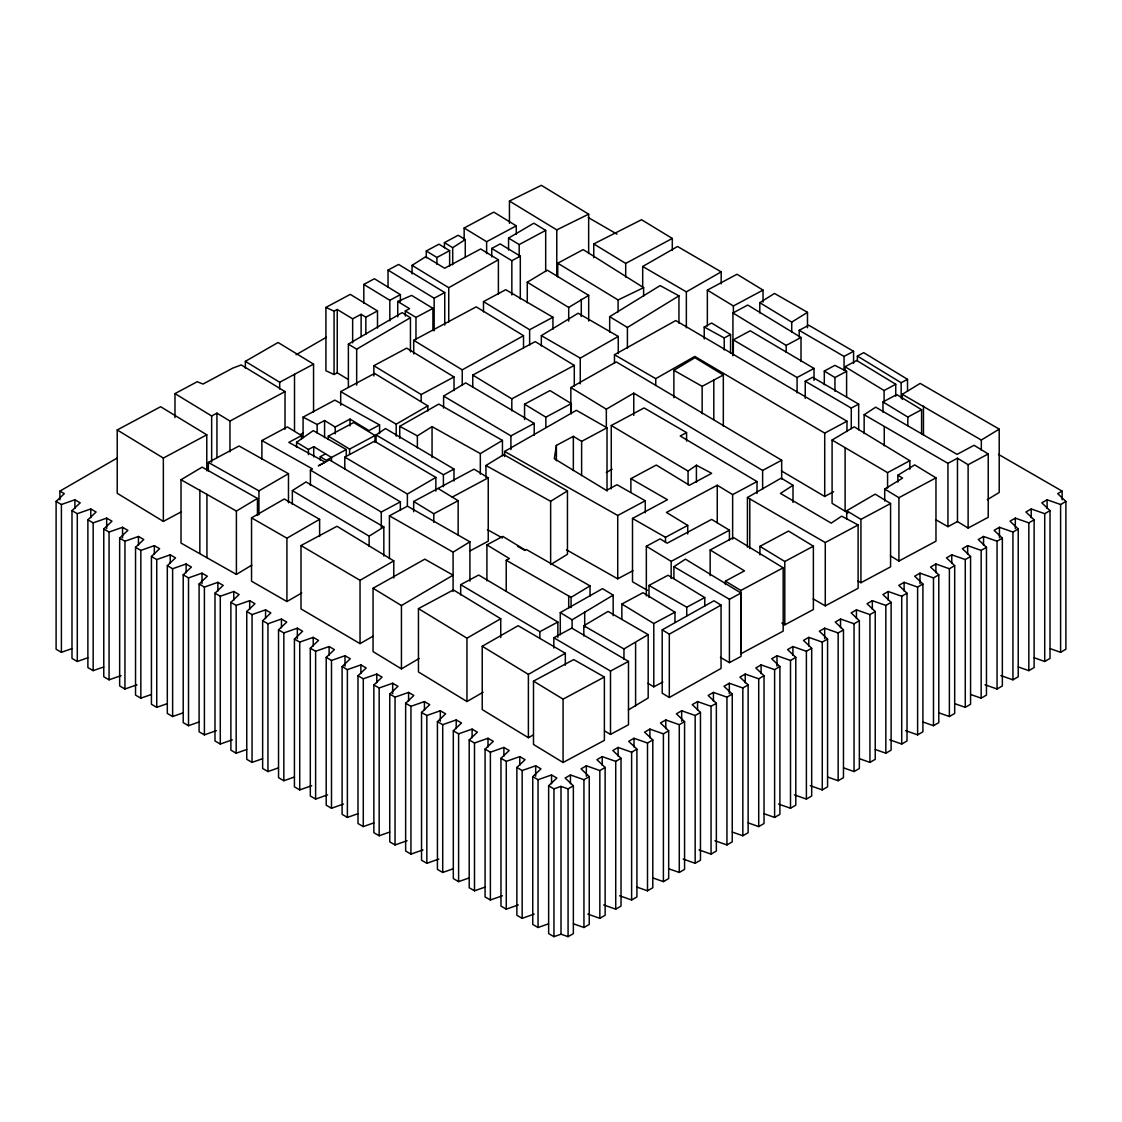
<?xml version="1.0" encoding="UTF-8"?>
<svg xmlns="http://www.w3.org/2000/svg" width="1122" height="1122" viewBox="0 0 1122 1122"><rect width="100%" height="100%" fill="white"/><g stroke="black" fill="none" stroke-linecap="round" stroke-linejoin="round"><path stroke-width="1.5" d="M581.617 475.616L581.617 441.381L573.342 436.332L556.386 445.392L554.324 458.688L606.399 490.398L616.988 484.746L645.262 500.763L645.262 512.74M71.906 648.614L61.401 652.303L56.1 649.245L56.1 501.45L64.305 493.666L59.901 491.113L59.901 499.809M87.782 657.787L77.292 661.475L71.99 658.418L71.99 510.622L80.195 502.838L74.894 499.781L61.401 504.507L56.1 501.45M103.673 666.973L93.168 670.647L87.881 667.59L87.881 519.809L96.085 512.011L90.784 508.953L77.292 513.694L71.99 510.622M121.064 675.612L109.058 679.82L103.771 676.762L103.771 528.981L111.976 521.183L106.674 518.126L93.168 522.866L87.881 519.809M136.954 684.785L124.949 688.992L119.661 685.935L119.661 538.153L127.866 530.355L122.564 527.298L109.058 532.038L103.771 528.981M151.344 694.49L140.839 698.165L135.538 695.107L135.538 547.326L143.756 539.528L138.455 536.47L124.949 541.211L119.661 538.153M167.234 703.662L156.729 707.337L151.428 704.279L151.428 556.498L159.633 548.7L154.345 545.643L140.839 550.383L135.538 547.326M183.124 712.835L172.62 716.523L167.318 713.452L167.318 565.67L175.523 557.872L170.235 554.815L156.729 559.555L151.428 556.498M199.001 722.007L188.51 725.696L183.209 722.638L183.209 574.843L191.413 567.045L186.126 563.987L172.62 568.728L167.318 565.67M216.392 730.646L204.4 734.868L199.099 731.81L199.099 584.015L207.304 576.217L202.002 573.16L188.51 577.9L183.209 574.843M232.282 739.819L220.277 744.04L214.989 740.983L214.989 593.187L223.194 585.389L217.892 582.332L204.4 587.072L199.099 584.015M246.672 749.524L236.167 753.213L230.88 750.155L230.88 602.36L239.084 594.562L233.783 591.504L220.277 596.245L214.989 593.187M262.562 758.696L252.057 762.385L246.756 759.328L246.756 611.532L254.975 603.734L249.673 600.677L236.167 605.417L230.88 602.36M278.452 767.869L267.948 771.557L262.646 768.5L262.646 620.704L270.851 612.907L265.563 609.849L252.057 614.59L246.756 611.532M294.343 777.041L283.838 780.73L278.536 777.672L278.536 629.877L286.741 622.079L281.454 619.021L267.948 623.762L262.646 620.704M311.72 785.695L299.728 789.902L294.427 786.845L294.427 639.049L302.631 631.251L297.344 628.194L283.838 632.934L278.536 629.877M327.61 794.867L315.619 799.074L310.317 796.017L310.317 648.221L318.522 640.424L313.22 637.366L299.728 642.107L294.427 639.049M343.5 804.039L331.495 808.247L326.207 805.189L326.207 657.394L334.412 649.61L329.111 646.538L315.619 651.279L310.317 648.221M357.89 813.731L347.385 817.419L342.098 814.362L342.098 666.566L350.302 658.782L345.001 655.725L331.495 660.451L326.207 657.394M373.78 822.903L363.276 826.591L357.988 823.534L357.988 675.739L366.193 667.955L360.891 664.897L347.385 669.624L342.098 666.566M389.671 832.075L379.166 835.764L373.864 832.706L373.864 684.925L382.083 677.127L376.782 674.07L363.276 678.796L357.988 675.739M407.062 840.729L395.056 844.936L389.755 841.879L389.755 694.097L397.959 686.299L392.672 683.242L379.166 687.982L373.864 684.925M422.952 849.901L410.947 854.108L405.645 851.051L405.645 703.27L413.85 695.472L408.562 692.414L395.056 697.155L389.755 694.097M438.828 859.073L426.837 863.281L421.535 860.223L421.535 712.442L429.74 704.644L424.439 701.587L410.947 706.327L405.645 703.27M453.218 868.779L442.713 872.453L437.426 869.396L437.426 721.614L445.63 713.816L440.329 710.759L426.837 715.499L421.535 712.442M469.108 877.951L458.603 881.626L453.316 878.568L453.316 730.787L461.521 722.989L456.219 719.931L442.713 724.672L437.426 721.614M484.999 887.123L474.494 890.812L469.206 887.754L469.206 739.959L477.411 732.161L472.11 729.104L458.603 733.844L453.316 730.787M502.39 895.763L490.384 899.984L485.083 896.927L485.083 749.131L493.301 741.333L488 738.276L474.494 743.016L469.206 739.959M518.28 904.935L506.274 909.157L500.973 906.099L500.973 758.304L509.178 750.506L503.89 747.448L490.384 752.189L485.083 749.131M534.17 914.107L522.165 918.329L516.863 915.272L516.863 767.476L525.068 759.678L519.781 756.621L506.274 761.361L500.973 758.304M548.546 923.813L538.055 927.501L532.754 924.444L532.754 776.648L540.958 768.851L535.671 765.793L522.165 770.534L516.863 767.476M1062.113 499.809L1062.113 491.113L1057.695 493.666L1065.9 501.45L1060.599 504.507L1047.107 499.781L1041.805 502.838L1050.01 510.622L1044.722 513.694L1031.216 508.953L1025.915 512.011L1034.119 519.809L1028.832 522.866L1015.326 518.126L1010.024 521.183L1018.229 528.981L1012.942 532.038L999.436 527.298L994.134 530.355L1002.353 538.153L997.051 541.211L983.545 536.47L978.258 539.528L986.462 547.326L981.161 550.383L967.655 545.643L962.367 548.7L970.572 556.498L965.271 559.555L951.765 554.815L946.477 557.872L954.682 565.67L949.38 568.728L935.888 563.987L930.587 567.045L938.791 574.843L933.49 577.9L919.998 573.16L914.696 576.217L922.901 584.015L917.614 587.072L904.108 582.332L898.806 585.389L907.011 593.187L901.723 596.245L888.217 591.504L882.916 594.562L891.12 602.36L885.833 605.417L872.327 600.677L867.026 603.734L875.244 611.532L869.943 614.59L856.437 609.849L851.149 612.907L859.354 620.704L854.052 623.762L840.546 619.021L835.259 622.079L843.464 629.877L838.162 632.934L824.67 628.194L819.369 631.251L827.573 639.049L822.272 642.107L808.78 637.366L803.478 640.424L811.683 648.221L806.395 651.279L792.889 646.538L787.588 649.61L795.793 657.394L790.505 660.451L776.999 655.725L771.698 658.782L779.902 666.566L774.615 669.624L761.109 664.897L755.807 667.955L764.026 675.739L758.724 678.796L745.218 674.07L739.931 677.127L748.136 684.925L742.834 687.982L729.328 683.242L724.041 686.299L732.245 694.097L726.944 697.155L713.438 692.414L708.15 695.472L716.355 703.27L711.053 706.327L697.561 701.587L692.26 704.644L700.465 712.442L695.163 715.499L681.671 710.759L676.37 713.816L684.574 721.614L679.287 724.672L665.781 719.931L660.479 722.989L668.684 730.787L663.397 733.844L649.89 729.104L644.589 732.161L652.794 739.959L647.506 743.016L634 738.276L628.713 741.333L636.917 749.131L631.616 752.189L618.11 747.448L612.822 750.506L621.027 758.304L615.726 761.361L602.219 756.621L596.932 759.678L605.137 767.476L599.835 770.534L586.343 765.793L581.042 768.851L589.246 776.648L583.945 779.706L570.453 774.965L565.151 778.023L573.356 785.821L573.356 933.616L568.069 936.674L561 934.191L553.945 936.674L548.644 933.616L548.644 785.821L556.849 778.023L551.547 774.965L538.055 779.706L532.754 776.648M296.601 447.412L296.601 442.264L313.276 430.624L346.291 449.529L346.291 456.373M688.067 484.76L688.067 471.072L696.411 465.237L711.671 473.33L689.427 485.237L656.286 465.055L630.887 478.659L630.887 492.362M376.08 441.788L376.08 434.943L385.491 428.548L453.975 469.066L453.975 481.043M673.873 397.707L673.873 370.316L694.925 357.694L723.325 374.986L723.325 426.346M864.15 414.719L875.679 407.188L957.094 454.368L974.05 445.294L988.23 453.947L988.23 517.284L968.118 528.055L957.473 521.562L957.473 458.225L947.936 463.33L864.15 414.719L864.15 433.555M673.915 578.672L673.915 566.68L685.43 559.163L741.053 593.033L741.053 656.384L729.426 662.625L720.422 657.338M452.699 264.792L452.699 247.681L465.265 239.575L458.169 235.255L444.424 242.633L444.424 247.766M747.42 547.171L747.42 497.523L781.192 478.112L793.002 485.307L780.435 493.4L831.206 523.118L841.668 516.162L858.12 524.956L858.12 588.293L825.273 605.866L813.198 598.896M583.833 625.739L623.958 648.951L648.179 634.631L608.054 611.406L583.833 625.739L583.833 636.006M628.32 709.96L648.179 697.968L648.179 634.631M527.27 302.772L527.27 282.225L547.27 270.164L588.685 295.395L588.685 321.074M568.7 321.144L568.7 307.442L588.685 295.395M572.122 628.362L572.122 619.807L613.173 595.137L602.514 588.643L560.285 612.598L560.285 634.856M412.069 273.922L412.069 265.367L425.701 256.7L444.635 268.242L480.651 248.958L498.392 259.771L498.392 294.006M292.351 504.283L292.351 490.595L305.997 481.941L383.836 526.933L383.836 556.035M417.37 447.846L417.37 435.855L432.054 426.626L480.328 453.611L502.446 440.413L438.786 404.074L399.741 426.332L399.741 438.309M369.138 546.428L369.138 536.162L383.836 526.933M759.79 312.94L759.79 302.674L774.489 293.445L807.489 312.337L807.489 327.736M791.725 332.393L791.725 322.126L807.489 312.337M609.667 332.07L609.667 316.656L660.129 285.591L678.95 295.843L678.95 323.234M453.092 591.532L453.092 552.15L469.908 541.8L407.44 506.176L389.432 515.811L389.432 558.602M567.452 490.931L567.452 554.268L550.636 564.632L550.636 501.282L567.452 490.931L503.806 454.578L485.938 465.504L485.938 477.495M897.866 482.081L897.866 475.237L914.682 464.887L935.972 477.86L935.972 541.197L898.918 561.042L890.391 555.839M627.408 348.016L627.408 327.47L678.95 295.843M902.284 399.46L902.284 394.327L920.166 383.401L999.211 429.123L999.211 492.46L987.29 499.739M981.315 450.301L981.315 440.034L999.211 429.123M541.337 345.913L541.337 335.646L578.153 313.22L618.264 336.446L618.264 353.556M571.07 607.619L571.07 597.353L590.004 585.866L526.358 549.514L525.292 550.075L502.782 536.386L486.906 544.885L486.906 580.831M251.833 565.137L236.405 574.394L181.021 543.09L181.021 479.753L202.114 467.131L257.443 498.434L257.443 515.545M236.405 574.394L236.405 511.057L257.443 498.434M443.597 408.071L443.597 396.094L465.714 382.883L534.212 423.401L534.212 435.392M848.036 512.992L832.089 503.357L832.089 440.02L854.207 426.837L909.83 460.707L909.83 469.277M508.561 250.08L508.561 238.088L533.848 223.194L545.685 230.403L545.685 271.482M401.438 668.88L401.438 605.543L453.092 575.179L424.817 559.163L373.051 588.237L373.051 651.573L401.438 668.88L419.151 658.474M348.381 386.936L348.381 344.131L402.139 312.645L410.442 317.694L410.442 351.929M356.67 385.127L356.67 349.166L410.442 317.694M606.343 428.015L606.343 409.179L633.762 393.149L762.623 470.427L762.623 489.262M606.343 472.516L612.121 469.136M208.327 470.988L208.327 462.432L258.944 490.861L288.48 473.694L288.48 502.796M407.384 505.994L407.384 494.017L435.855 477.425L374.453 441.212L344.791 457.103L344.791 469.08M655.739 385.505L655.739 378.661L694.813 356.417L824.712 433.12L846.97 421.213L846.97 431.493M846.703 519.304L846.703 510.748L875.188 494.143L890.573 503.526L890.573 566.862L860.925 582.725L858.078 581M59.901 491.113L117.417 457.902M296.068 354.762L326.348 337.273M396.192 436.149L396.192 424.158L427.833 405.869L374.594 373.43L340.695 391.578L340.695 405.266M301.79 592.963L286.923 601.532L251.538 581.196L251.538 517.859L284.259 498.995L319.616 519.332L319.616 536.456M251.538 517.859L286.923 538.195L319.616 519.332M548.644 785.821L553.945 788.878L561 786.396L568.069 788.878L573.356 785.821M573.454 923.813L583.945 927.501L589.246 924.444L589.246 776.648M587.844 914.107L599.835 918.329L605.137 915.272L605.137 767.476M603.72 904.935L615.726 909.157L621.027 906.099L621.027 758.304M619.61 895.763L631.616 899.984L636.917 896.927L636.917 749.131M637.001 887.123L647.506 890.812L652.794 887.754L652.794 739.959M652.892 877.951L663.397 881.626L668.684 878.568L668.684 730.787M668.782 868.779L679.287 872.453L684.574 869.396L684.574 721.614M683.172 859.073L695.163 863.281L700.465 860.223L700.465 712.442M699.062 849.901L711.053 854.108L716.355 851.051L716.355 703.27M714.938 840.729L726.944 844.936L732.245 841.879L732.245 694.097M732.329 832.075L742.834 835.764L748.136 832.706L748.136 684.925M748.22 822.903L758.724 826.591L764.026 823.534L764.026 675.739M764.11 813.731L774.615 817.419L779.902 814.362L779.902 666.566M778.5 804.039L790.505 808.247L795.793 805.189L795.793 657.394M794.39 794.867L806.395 799.074L811.683 796.017L811.683 648.221M810.28 785.695L822.272 789.902L827.573 786.845L827.573 639.049M827.657 777.041L838.162 780.73L843.464 777.672L843.464 629.877M843.548 767.869L854.052 771.557L859.354 768.5L859.354 620.704M859.438 758.696L869.943 762.385L875.244 759.328L875.244 611.532M875.328 749.524L885.833 753.213L891.12 750.155L891.12 602.36M889.718 739.819L901.723 744.04L907.011 740.983L907.011 593.187M905.608 730.646L917.614 734.868L922.901 731.81L922.901 584.015M922.999 722.007L933.49 725.696L938.791 722.638L938.791 574.843M938.89 712.835L949.38 716.523L954.682 713.452L954.682 565.67M954.766 703.662L965.271 707.337L970.572 704.279L970.572 556.498M970.656 694.49L981.161 698.165L986.462 695.107L986.462 547.326M985.046 684.785L997.051 688.992L1002.353 685.935L1002.353 538.153M1000.936 675.612L1012.942 679.82L1018.229 676.762L1018.229 528.981M1018.327 666.973L1028.832 670.647L1034.119 667.59L1034.119 519.809M1034.218 657.787L1044.722 661.475L1050.01 658.418L1050.01 510.622M1050.108 648.614L1060.599 652.303L1065.9 649.245L1065.9 501.45M721.18 271.875L677.534 246.489L642.696 266.489L686.355 291.86L721.18 271.875L721.18 283.852M360.036 643.649L360.036 580.312L393.78 560.874L336.979 526.274L300.991 545.558L300.991 608.895L360.036 643.649L373.247 636.048M466.962 701.531L466.962 638.18L500.735 618.741L453.4 589.92L418.45 608.615L418.45 671.952L466.962 701.531L483.119 692.232M504.62 456.57L504.62 451.437L576.399 410.315L607.016 427.777L607.016 491.113M532.824 735.176L528.392 737.715L482.236 709.595L482.236 646.258L518.112 625.697L565.334 653.256L565.334 665.234M541.337 335.646L580.256 358.128L618.264 336.446M528.392 737.715L528.392 674.378L565.334 653.256M570.846 413.219L570.846 387.553L616.273 361.901L781.683 460.23L781.683 479.052M448.744 321.93L448.744 287.695L498.392 259.771M662.204 629.849L713.971 600.775L721.053 605.095L721.053 668.432L669.315 697.491L662.204 693.186L662.204 629.849L669.315 634.154L669.315 697.491M669.315 634.154L721.053 605.095M523.525 335.688L476.219 306.853L413.709 340.303L462.25 369.853L523.525 335.688L523.525 347.68M285.03 429.249L285.03 391.592L241.244 364.916L232.647 368.17L203.012 384.047L197.22 381.718L174.976 393.612L211.651 415.967L216.939 413.134L229.954 421.059L229.954 451.871M320.261 460.118L320.261 456.696L325.548 453.849M464.157 239.982L464.157 228.004L493.806 212.128L516.274 225.831L516.274 234.386M363.808 303.263L363.808 284.427L374.383 278.747L400.414 294.623L400.414 301.467M426.276 257.836L426.276 250.991L438.968 244.175L449.627 250.655L449.627 266.068M348.437 379.615L337.245 372.813L334.061 374.51L325.927 370.751L325.927 307.414L350.274 294.371L377.497 310.948L377.497 328.073M325.927 307.414L334.061 311.173L337.245 309.476L352.645 318.83L352.645 342.799M426.276 250.991L436.921 257.471L449.627 250.655M181.329 511.786L163.349 521.407L117.221 493.301L117.221 429.964L160.642 406.725L206.785 434.817L206.785 470.777M245.353 368.212L245.353 361.368L278.074 342.49L313.557 364.131L313.557 412.055M464.157 228.004L486.625 241.693L516.274 225.831M352.645 318.83L361.116 314.3L365.842 317.189L377.497 310.948M508.561 238.088L519.191 244.568L545.685 230.403M444.747 292.547L398.619 264.441L388.03 270.093L434.158 298.214L444.747 292.547L444.747 325.071M245.353 361.368L279.687 382.265L313.557 364.131M520.313 256.167L500.202 243.909L491.731 248.439L511.842 260.697L520.313 256.167L520.313 298.957M229.954 421.059L285.03 391.592M117.221 429.964L163.349 458.071L206.785 434.817M483.498 311.874L483.498 301.608L505.727 289.7L552.95 317.245L552.95 329.223M557.746 276.896L557.746 263.207L583.174 249.603L643.621 287.653L643.621 296.208M373.85 375.982L373.85 365.702L406.683 348.143L454.017 376.964L454.017 390.652M208.327 462.432L239.042 445.995L288.48 473.694M303.08 437.678L303.08 417.132L334.847 400.119L379.573 424.943L379.573 433.499M261.889 459.361L261.889 440.539L287.33 426.921L301.523 435.574L301.523 438.997M300.373 434.537L303.305 432.966M593.748 257.625L593.748 243.937L625.697 263.404L672.302 238.453L672.302 250.444M303.08 417.132L317.147 424.495L324.581 420.54L335.226 427.019L350.036 419.081L368.984 430.61L379.573 424.943M483.498 301.608L529.626 329.714L552.95 317.245M296.601 442.264L308.424 449.487L313.725 446.654L331.467 457.467L331.467 460.89M373.85 365.702L421.171 394.537L454.017 376.964M472.755 387.034L472.755 375.057L535.236 341.621L574.282 365.393L574.282 385.94M346.291 449.529L326.165 460.3L320.261 456.696M375.029 435.504L353.711 422.545L328.283 436.135L349.587 449.109L375.029 435.504L375.029 442.349M707.351 326.067L707.351 290.121L737 274.245L763.03 290.107L763.03 302.084M472.755 375.057L511.814 398.857L574.282 365.393M614.463 363.29L614.463 354.734L675.753 320.555L846.97 421.213M524.563 419.614L524.563 404.201L549.99 390.582L571.28 403.569L571.28 413.836M707.351 290.121L733.381 305.969L763.03 290.107M704.223 338.984L704.223 326.993L711.629 323.024L730.562 334.552L730.562 353.388M732.932 355.772L732.932 312.968L747.757 305.044L801.01 337.47L801.01 361.438M443.597 396.094L510.917 435.883L534.212 423.401M524.563 404.201L545.867 417.174L571.28 403.569M376.08 434.943L443.4 474.732L453.975 469.066M413.667 511.758L413.667 501.478L474.031 469.164L488.238 477.818L488.238 541.169L470.244 550.79M704.223 326.993L724.223 337.96L730.562 334.552M733.325 355.267L733.325 339.868L750.239 330.794L814.025 368.437L814.025 380.414M452.236 497.088L488.238 477.818M413.667 501.478L433.793 513.75L458.141 500.693L458.141 534.928M581.617 441.381L607.016 427.777M611.266 488.855L611.266 425.519L644.098 407.931L686.566 432.601L686.566 441.156M673.873 370.316L702.148 386.347L723.325 374.986M732.932 312.968L786.185 345.408L801.01 337.47M686.566 432.601L680.213 435.995L757.013 481.562L757.013 493.54M733.325 339.868L797.083 377.497L814.025 368.437M799.201 337.161L799.201 330.317L844.053 356.417L853.576 351.326L853.576 363.304M805.245 398.38L805.245 381.256L812.651 377.287L858.667 404.116L858.667 429.796M824.305 384.748L824.305 371.059L834.88 365.379L846.605 371.312L846.605 396.992M857.376 361.2L857.376 356.067L863.73 352.659L907.516 379.334L907.516 391.312M845.048 370.148L845.048 366.726L856.689 360.485L895.735 384.271L895.735 396.248M824.305 371.059L834.95 377.539L846.605 371.312M460.679 594.926L460.679 584.66L478.687 575.025L557.858 622.037L557.858 637.436M506.232 591.098L506.232 560.285L509.402 558.574L486.906 544.885M504.62 451.437L617.731 515.489L645.262 500.763M647.506 590.354L632.499 581.771L632.499 518.434L667.45 499.711L630.887 478.659M805.245 381.256L851.275 408.085L858.667 404.116M845.048 366.726L884.094 390.512L895.735 384.271M857.376 356.067L901.162 382.728L907.516 379.334M732.638 539.107L732.638 494.606L717.267 485.237L666.44 512.431L687.73 525.419L687.73 533.974M762.623 470.427L781.683 460.23M732.638 494.606L757.013 481.562M646.342 595.88L646.342 546.246L660.087 538.869L667.183 543.188L711.657 519.388L729.426 530.187L729.426 540.467M632.499 518.434L665.5 537.312L687.73 525.419M566.456 549.794L617.731 578.826L633.032 570.649M460.679 584.66L539.864 631.672L557.858 622.037M646.342 546.246L671.166 561.365L729.426 530.187M710.17 549.976L733.465 537.508L783.184 567.788L783.184 631.125L740.815 653.803L740.815 590.467L725.415 581.084L744.489 570.888L710.17 549.976L710.17 575.642M648.993 597.423L648.993 585.432L668.053 575.235L704.756 597.577L704.756 606.132M553.819 648.025L553.819 637.745L571.799 628.11L628.488 661.419L628.488 724.756L610.494 734.391L604.534 730.885M621.854 619.442L621.854 604.043L643.004 592.697L674.981 612.163L674.981 622.43M759.931 554.927L759.931 546.358L788.542 531.057L813.38 546.19L813.38 609.527L784.797 624.828L781.866 623.047M533.497 681.124L573.721 659.582L604.379 677.029L604.379 740.366L563.076 762.483L533.497 744.461L533.497 681.124L563.076 699.146L563.076 762.483M621.854 604.043L653.789 623.509L674.981 612.163M648.993 585.432L686.748 607.212L704.756 597.577M935.972 477.86L898.918 497.691L884.711 489.052L902.579 478.112L897.866 475.237M846.703 510.748L860.925 519.388L890.573 503.526M759.931 546.358L784.797 561.491L813.38 546.19M957.473 458.225L968.118 464.718L988.23 453.947M747.42 497.523L825.273 542.529L858.12 524.956M740.815 590.467L783.184 567.788M673.915 566.68L729.426 599.274L741.053 593.033M553.819 637.745L610.494 671.054L628.488 661.419M563.076 699.146L604.379 677.029M935.818 519.738L947.936 526.667L957.473 521.562M647.983 683.312L653.789 686.846L662.878 681.98M363.808 284.427L389.825 300.289L400.414 294.623M397.735 316.881L397.735 301.467L409.572 308.676L405.323 310.948L415.967 317.428L432.924 308.368L432.924 330.625M301.523 435.574L288.817 442.377L325.226 462.152L318.353 465.826L329.475 459.88L400.358 501.857L400.358 510.412M310.401 485.489L310.401 470.076L312.519 468.94L261.889 440.539M310.401 470.076L381.284 512.039L400.358 501.857M799.201 330.317L808.738 325.212L853.576 351.326M882.972 412.209L882.972 401.942L896.744 394.579L921.597 409.712L921.597 433.681M882.972 401.942L907.824 417.075L921.597 409.712M781.417 470.889L824.712 496.457L833.618 491.702M832.089 440.02L887.572 472.614L909.83 460.707M593.748 243.937L641.532 219.716L672.302 238.453M509.444 223.306L509.444 201.048L541.337 185.326L588.657 214.162L588.657 253.53M509.444 201.048L556.778 229.884L588.657 214.162M557.746 263.207L618.082 299.967L643.621 287.653M397.735 301.467L411.62 295.395L432.924 308.368M399.741 426.332L417.37 435.855M181.021 479.753L236.405 511.057M902.284 394.327L981.315 440.034M485.938 465.504L550.636 501.282M487.439 529.682L502.488 537.999M517.537 546.316L525.054 550.481M506.232 560.285L571.07 597.353M389.432 515.811L453.092 552.15M588.251 217.528L617.016 234.147M998.524 454.396L1062.113 491.113M614.463 354.734L655.739 378.661M340.695 391.578L396.192 424.158M300.991 545.558L360.036 580.312M344.791 457.103L407.384 494.017M611.266 425.519L688.067 471.072M292.351 490.595L369.138 536.162M759.79 302.674L791.725 322.126M527.27 282.225L568.7 307.442M412.069 265.367L448.744 287.695M348.381 344.131L356.67 349.166M438.015 488.449L458.141 500.693M482.236 646.258L528.392 674.378M609.667 316.656L627.408 327.47M444.424 242.633L452.699 247.681M570.846 387.553L606.343 409.179M560.285 612.598L572.122 619.807M418.45 608.615L466.962 638.18M373.051 588.237L401.438 605.543M1060.599 504.507L1060.599 652.303M1047.107 499.781L1047.107 508.476M1044.722 513.694L1044.722 661.475M1031.216 508.953L1031.216 517.649M1028.832 522.866L1028.832 670.647M1015.326 518.126L1015.326 528.56M1012.942 532.038L1012.942 679.82M999.436 527.298L999.436 537.733M997.051 541.211L997.051 688.992M983.545 536.47L983.545 545.166M981.161 550.383L981.161 698.165M968.118 464.718L968.118 528.055M967.655 545.643L967.655 554.338M965.271 559.555L965.271 707.337M951.765 554.815L951.765 563.51M949.38 568.728L949.38 716.523M947.936 463.33L947.936 526.667M935.888 563.987L935.888 572.683M933.49 577.9L933.49 725.696M923.462 406.01L923.462 435.112M919.998 573.16L919.998 583.594M917.614 587.072L917.614 734.868M907.824 417.075L907.824 425.645M904.108 582.332L904.108 591.028M901.723 596.245L901.723 744.04M901.162 382.728L901.162 398.142M898.918 497.691L898.918 561.042M888.217 591.504L888.217 600.2M887.572 472.614L887.572 488.014M885.833 605.417L885.833 753.213M884.711 489.052L884.711 501.029M884.262 426.977L884.262 445.799M884.094 390.512L884.094 402.503M872.327 600.677L872.327 609.372M869.943 614.59L869.943 762.385M860.925 519.388L860.925 582.725M856.437 609.849L856.437 618.545M854.052 623.762L854.052 771.557M851.275 408.085L851.275 428.618M845.104 447.944L845.104 511.295M844.053 356.417L844.053 370.12M840.546 619.021L840.546 627.717M838.162 632.934L838.162 780.73M834.95 377.539L834.95 391.241M825.273 542.529L825.273 605.866M824.712 433.12L824.712 496.457M824.67 628.194L824.67 638.628M822.272 642.107L822.272 789.902M808.78 637.366L808.78 646.062M806.395 651.279L806.395 799.074M797.083 377.497L797.083 392.91M793.002 485.307L793.002 502.432M792.889 646.538L792.889 655.234M790.505 660.451L790.505 808.247M786.185 345.408L786.185 352.252M784.797 561.491L784.797 624.828M776.999 655.725L776.999 666.145M774.615 669.624L774.615 817.419M761.109 664.897L761.109 673.579M758.724 678.796L758.724 826.591M749.791 498.967L749.791 548.616M745.218 674.07L745.218 682.765M742.834 687.982L742.834 835.764M733.381 305.969L733.381 312.814M729.426 599.274L729.426 662.625M729.328 683.242L729.328 693.677M726.944 697.155L726.944 844.936M725.415 581.084L725.415 584.506M724.223 337.96L724.223 349.938M717.267 485.237L717.267 522.894M713.802 380.092L713.802 419.46M713.438 692.414L713.438 701.11M711.053 706.327L711.053 854.108M702.148 386.347L702.148 413.738M697.561 701.587L697.561 710.282M696.411 465.237L696.411 482.362M695.163 715.499L695.163 863.281M686.748 607.212L686.748 615.768M686.355 291.86L686.355 327.82M681.671 710.759L681.671 721.194M679.287 724.672L679.287 872.453M671.166 561.365L671.166 578.489M665.781 719.931L665.781 728.627M665.5 537.312L665.5 542.459M663.397 733.844L663.397 881.626M653.789 623.509L653.789 686.846M649.89 729.104L649.89 737.799M647.506 743.016L647.506 890.812M642.696 266.489L642.696 287.022M635.599 642.724L635.599 706.061M634 738.276L634 746.972M633.762 393.149L633.762 415.392M631.616 752.189L631.616 899.984M625.697 263.404L625.697 277.092M623.958 648.951L623.958 659.231M618.082 299.967L618.082 311.958M618.11 747.448L618.11 756.144M617.731 515.489L617.731 578.826M615.726 761.361L615.726 909.157M613.173 595.137L613.173 615.683M610.494 671.054L610.494 734.391M602.219 756.621L602.219 765.316M599.835 770.534L599.835 918.329M590.004 585.866L590.004 596.133M586.343 765.793L586.343 776.228M584.702 611.728L584.702 627.128M583.945 779.706L583.945 927.501M581.28 299.364L581.28 316.474M580.256 358.128L580.256 383.808M573.342 436.332L573.342 470.567M570.453 774.965L570.453 783.661M568.7 595.908L568.7 607.886M568.069 788.878L568.069 936.674M561 786.396L561 934.191M556.778 229.884L556.778 276.11M556.386 445.392L556.386 460.805M553.945 788.878L553.945 936.674M551.547 774.965L551.547 783.661M545.867 417.174L545.867 427.44M539.864 631.672L539.864 638.516M538.055 779.706L538.055 927.501M535.671 765.793L535.671 776.228M529.626 329.714L529.626 345.127M522.165 770.534L522.165 918.329M519.781 756.621L519.781 765.316M519.191 244.568L519.191 256.559M511.842 260.697L511.842 294.932M511.814 398.857L511.814 410.834M510.917 435.883L510.917 449.585M506.274 761.361L506.274 909.157M503.89 747.448L503.89 756.144M502.446 440.413L502.446 455.827M500.735 618.741L500.735 637.577M491.731 248.439L491.731 256.994M490.384 752.189L490.384 899.984M488 738.276L488 746.972M486.625 241.693L486.625 253.67M480.328 453.611L480.328 474.143M474.494 743.016L474.494 890.812M472.11 729.104L472.11 737.799M469.908 541.8L469.908 581.168M465.265 239.575L465.265 256.7M462.25 369.853L462.25 385.267M458.603 733.844L458.603 881.626M456.219 719.931L456.219 728.627M443.4 474.732L443.4 486.724M442.713 724.672L442.713 872.453M440.329 710.759L440.329 721.194M436.921 257.471L436.921 264.315M435.855 477.425L435.855 491.113M434.158 298.214L434.158 330.752M433.793 513.75L433.793 522.305M432.054 426.626L432.054 457.439M427.833 405.869L427.833 411.017M426.837 715.499L426.837 863.281M424.439 701.587L424.439 710.282M421.171 394.537L421.171 401.381M415.967 317.428L415.967 339.685M413.709 340.303L413.709 353.991M410.947 706.327L410.947 854.108M408.562 692.414L408.562 701.11M405.323 310.948L405.323 316.081M395.056 697.155L395.056 844.936M393.78 560.874L393.78 577.998M392.672 683.242L392.672 693.677M389.825 300.289L389.825 320.822M388.03 270.093L388.03 287.218M381.284 512.039L381.284 527.452M379.166 687.982L379.166 835.764M376.782 674.07L376.782 682.765M365.842 317.189L365.842 334.3M363.276 678.796L363.276 826.591M361.116 314.3L361.116 336.558M360.891 664.897L360.891 673.579M350.036 419.081L350.036 425.925M349.587 449.109L349.587 454.242M347.385 669.624L347.385 817.419M345.001 655.725L345.001 666.145M337.245 309.476L337.245 372.813M335.226 427.019L335.226 433.863M334.061 311.173L334.061 374.51M331.495 660.451L331.495 808.247M329.111 646.538L329.111 655.234M328.283 436.135L328.283 439.558M324.581 420.54L324.581 437.65M317.147 424.495L317.147 433.05M315.619 651.279L315.619 799.074M313.725 446.654L313.725 456.92M313.22 637.366L313.22 646.062M308.424 449.487L308.424 454.62M299.728 642.107L299.728 789.902M297.344 628.194L297.344 638.628M294.511 374.327L294.511 430.82M286.923 538.195L286.923 601.532M283.838 632.934L283.838 780.73M281.454 619.021L281.454 627.717M279.687 382.265L279.687 389.11M267.948 623.762L267.948 771.557M265.563 609.849L265.563 618.545M258.944 490.861L258.944 514.83M252.057 614.59L252.057 762.385M249.673 600.677L249.673 609.372M236.167 605.417L236.167 753.213M233.783 591.504L233.783 600.2M220.277 596.245L220.277 744.04M217.892 582.332L217.892 591.028M216.939 413.134L216.939 457.636M211.651 415.967L211.651 462.194M206.939 494.311L206.939 557.648M204.4 587.072L204.4 734.868M202.002 573.16L202.002 583.594M199.856 489.991L199.856 553.328M188.51 577.9L188.51 725.696M186.126 563.987L186.126 572.683M174.976 393.612L174.976 417.58M172.62 568.728L172.62 716.523M170.235 554.815L170.235 563.51M163.349 458.071L163.349 521.407M156.729 559.555L156.729 707.337M154.345 545.643L154.345 554.338M140.839 550.383L140.839 698.165M138.455 536.47L138.455 545.166M124.949 541.211L124.949 688.992M122.564 527.298L122.564 537.733M109.058 532.038L109.058 679.82M106.674 518.126L106.674 528.56M93.168 522.866L93.168 670.647M90.784 508.953L90.784 517.649M77.292 513.694L77.292 661.475M74.894 499.781L74.894 508.476M61.401 504.507L61.401 652.303"/></g></svg>
